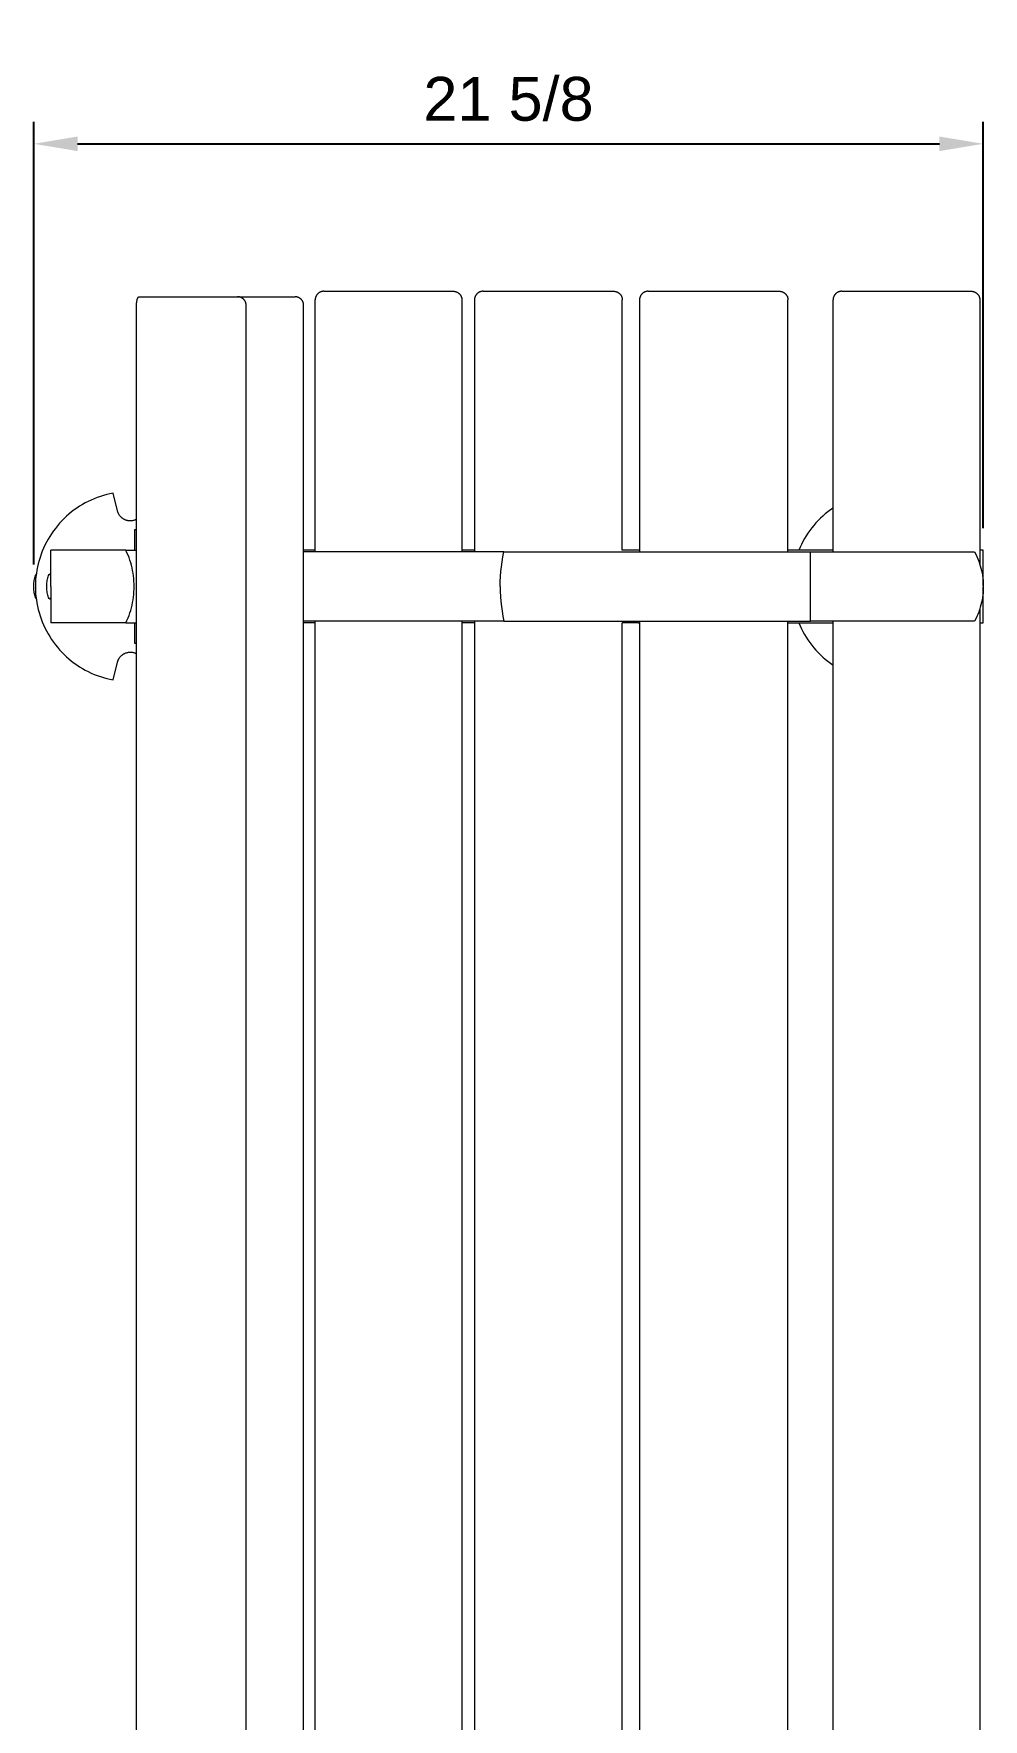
# Model space of a CAD drawing. Header units: inches. Extents: x -1 to 175, y 3 to 130.
# Drawn here: x 2.84 to 24.49, y 40.96 to 79.39 of the extents above; entities that cross this region are included whole.
import ezdxf

# ---------------------------------------------------------------- set-up
doc = ezdxf.new("R2010")
doc.units = ezdxf.units.IN
doc.header["$PDSIZE"] = -1
doc.layers.add('ZANO_R', color=7, linetype='Continuous', lineweight=0)
doc.layers.add('ZANO_W', color=1, linetype='Continuous', lineweight=0)
doc.styles.get("Standard").update_dxf_attribs({"font": 'ARIALUNI.TTF'})
doc.dimstyles.new('amerykanie', dxfattribs={"dimtxt": 50, "dimasz": 50, "dimexe": 0.5, "dimexo": 0.5, "dimgap": 1, "dimtad": 1, "dimdec": 0, "dimzin": 0, "dimlunit": 5, "dimtxsty": 'Standard', "dimcen": 0.09, "dimclrd": 1, "dimclre": 1, "dimclrt": 1, "dimazin": 0, "dimtfac": 1, "dimtdec": 0, "dimtmove": 0, "dimatfit": 3, "dimfxl": 1, "dimtzin": 0, "dimarcsym": 1})

# ---------------------------------------------------------------- blocks, each defined once
blk = doc.blocks.new('*D362')
at = {"layer": 'Defpoints', "color": 0}
for p in [(24.489, 76.883), (24.489, 67.616), (2.836, 66.789)]:
    blk.add_point(p, dxfattribs=at)
at = {"layer": 'ZANO_W', "color": 1, "lineweight": -2}
for p, q in [((2.836, 67.289), (2.836, 77.383)), ((24.489, 68.116), (24.489, 77.383)), ((3.836, 76.883), (23.489, 76.883))]:
    blk.add_line(p, q, dxfattribs=at)
at = {"layer": 'ZANO_W', "color": 1}
for points in [[(3.836, 77.05), (3.836, 76.717), (2.836, 76.883)], [(23.489, 76.717), (23.489, 77.05), (24.489, 76.883)]]:
    blk.add_solid(points, dxfattribs=at)
at = {"layer": 'ZANO_W', "color": 1, "insert": (13.663, 77.902), "char_height": 1, "attachment_point": 5}
blk.add_mtext('21 5/8', dxfattribs=at)

msp = doc.modelspace()

# ---------------------------------------------------------------- linework, layer by layer
at = {"layer": 'ZANO_R'}
for p, q in [((9.27316, 73.40894), (9.27038, 73.40282)), ((9.27615, 73.41496), (9.27316, 73.40894)), ((9.27935, 73.42087), (9.27615, 73.41496)), ((9.28274, 73.42667), (9.27935, 73.42087)), ((9.28633, 73.43236), (9.28274, 73.42667)), ((9.29011, 73.43791), (9.28633, 73.43236)), ((9.29408, 73.44334), (9.29011, 73.43791)), ((9.29824, 73.44862), (9.29408, 73.44334)), ((9.30257, 73.45376), (9.29824, 73.44862)), ((9.30707, 73.45875), (9.30257, 73.45376)), ((9.31174, 73.46359), (9.30707, 73.45875)), ((9.31657, 73.46826), (9.31174, 73.46359)), ((9.32156, 73.47276), (9.31657, 73.46826)), ((9.32671, 73.47709), (9.32156, 73.47276)), ((9.33199, 73.48124), (9.32671, 73.47709)), ((9.33742, 73.48521), (9.33199, 73.48124)), ((9.34297, 73.489), (9.33742, 73.48521)), ((9.34865, 73.49259), (9.34297, 73.489)), ((9.35446, 73.49598), (9.34865, 73.49259)), ((9.36037, 73.49917), (9.35446, 73.49598)), ((9.36639, 73.50216), (9.36037, 73.49917)), ((9.37251, 73.50495), (9.36639, 73.50216)), ((9.37872, 73.50752), (9.37251, 73.50495)), ((9.38501, 73.50988), (9.37872, 73.50752)), ((9.39138, 73.51202), (9.38501, 73.50988)), ((9.39783, 73.51394), (9.39138, 73.51202)), ((9.40433, 73.51565), (9.39783, 73.51394)), ((9.41088, 73.51713), (9.40433, 73.51565)), ((9.41749, 73.51838), (9.41088, 73.51713)), ((9.42413, 73.51941), (9.41749, 73.51838)), ((9.4308, 73.52021), (9.42413, 73.51941)), ((9.4375, 73.52078), (9.4308, 73.52021)), ((9.44421, 73.52113), (9.4375, 73.52078)), ((9.45093, 73.52124), (9.44421, 73.52113)), ((9.45093, 73.52124), (12.40368, 73.52124)), ((12.40368, 73.52124), (12.41041, 73.52113)), ((12.41041, 73.52113), (12.41712, 73.52078)), ((12.41712, 73.52078), (12.42382, 73.52021)), ((12.42382, 73.52021), (12.43049, 73.51941)), ((12.43049, 73.51941), (12.43713, 73.51838)), ((12.43713, 73.51838), (12.44374, 73.51713)), ((12.44374, 73.51713), (12.45029, 73.51565)), ((12.45029, 73.51565), (12.45679, 73.51394)), ((12.45679, 73.51394), (12.46323, 73.51202)), ((12.46323, 73.51202), (12.46961, 73.50988)), ((12.46961, 73.50988), (12.4759, 73.50752)), ((12.4759, 73.50752), (12.48211, 73.50495)), ((12.48211, 73.50495), (12.48823, 73.50216)), ((12.48823, 73.50216), (12.49425, 73.49917)), ((12.49425, 73.49917), (12.50016, 73.49598)), ((12.50016, 73.49598), (12.50596, 73.49259)), ((12.50596, 73.49259), (12.51165, 73.489)), ((12.51165, 73.489), (12.5172, 73.48521)), ((12.5172, 73.48521), (12.52263, 73.48124)), ((12.52263, 73.48124), (12.52791, 73.47709)), ((12.52791, 73.47709), (12.53306, 73.47276)), ((12.53306, 73.47276), (12.53805, 73.46826)), ((12.53805, 73.46826), (12.54288, 73.46359)), ((12.54288, 73.46359), (12.54755, 73.45875)), ((12.54755, 73.45875), (12.55205, 73.45376)), ((12.55205, 73.45376), (12.55638, 73.44862)), ((12.55638, 73.44862), (12.56054, 73.44334)), ((12.56054, 73.44334), (12.56451, 73.43791)), ((12.56451, 73.43791), (12.56829, 73.43236)), ((12.56829, 73.43236), (12.57188, 73.42667)), ((12.57188, 73.42667), (12.57527, 73.42087)), ((12.57527, 73.42087), (12.57846, 73.41496)), ((12.57846, 73.41496), (12.58146, 73.40894)), ((12.58146, 73.40894), (12.58424, 73.40282)), ((12.90575, 73.40894), (12.90297, 73.40282)), ((12.90874, 73.41496), (12.90575, 73.40894)), ((12.91193, 73.42087), (12.90874, 73.41496)), ((12.91533, 73.42667), (12.91193, 73.42087)), ((12.91892, 73.43236), (12.91533, 73.42667)), ((12.9227, 73.43791), (12.91892, 73.43236)), ((12.92667, 73.44334), (12.9227, 73.43791)), ((12.93082, 73.44862), (12.92667, 73.44334)), ((12.93515, 73.45376), (12.93082, 73.44862)), ((12.93965, 73.45875), (12.93515, 73.45376)), ((12.94433, 73.46359), (12.93965, 73.45875)), ((12.94916, 73.46826), (12.94433, 73.46359)), ((12.95415, 73.47276), (12.94916, 73.46826)), ((12.95929, 73.47709), (12.95415, 73.47276)), ((12.96458, 73.48124), (12.95929, 73.47709)), ((12.97, 73.48521), (12.96458, 73.48124)), ((12.97556, 73.489), (12.97, 73.48521)), ((12.98124, 73.49259), (12.97556, 73.489)), ((12.98704, 73.49598), (12.98124, 73.49259)), ((12.99296, 73.49917), (12.98704, 73.49598)), ((12.99898, 73.50216), (12.99296, 73.49917)), ((13.00509, 73.50495), (12.99898, 73.50216)), ((13.0113, 73.50752), (13.00509, 73.50495)), ((13.0176, 73.50988), (13.0113, 73.50752)), ((13.02397, 73.51202), (13.0176, 73.50988)), ((13.03041, 73.51394), (13.02397, 73.51202)), ((13.03691, 73.51565), (13.03041, 73.51394)), ((13.04347, 73.51713), (13.03691, 73.51565)), ((13.05007, 73.51838), (13.04347, 73.51713)), ((13.05671, 73.51941), (13.05007, 73.51838)), ((13.06339, 73.52021), (13.05671, 73.51941)), ((13.07009, 73.52078), (13.06339, 73.52021)), ((13.0768, 73.52113), (13.07009, 73.52078)), ((13.08352, 73.52124), (13.0768, 73.52113)), ((13.08352, 73.52124), (16.03576, 73.52124)), ((16.03576, 73.52124), (16.06126, 73.52124)), ((16.06126, 73.52124), (16.06798, 73.52113)), ((16.06798, 73.52113), (16.0747, 73.52078)), ((16.0747, 73.52078), (16.08139, 73.52021)), ((16.08139, 73.52021), (16.08807, 73.51941)), ((16.08807, 73.51941), (16.09471, 73.51838)), ((16.09471, 73.51838), (16.10131, 73.51712)), ((16.10131, 73.51712), (16.10787, 73.51564)), ((16.10787, 73.51564), (16.11437, 73.51394)), ((16.11437, 73.51394), (16.12081, 73.51202)), ((16.12081, 73.51202), (16.12718, 73.50987)), ((16.12718, 73.50987), (16.13347, 73.50751)), ((16.13347, 73.50751), (16.13968, 73.50494)), ((16.13968, 73.50494), (16.1458, 73.50216)), ((16.1458, 73.50216), (16.15182, 73.49917)), ((16.15182, 73.49917), (16.15773, 73.49597)), ((16.15773, 73.49597), (16.16353, 73.49258)), ((16.16353, 73.49258), (16.16921, 73.48899)), ((16.16921, 73.48899), (16.17477, 73.48521)), ((16.17477, 73.48521), (16.18019, 73.48124)), ((16.18019, 73.48124), (16.18548, 73.47709)), ((16.18548, 73.47709), (16.19062, 73.47275)), ((16.19062, 73.47275), (16.19561, 73.46825)), ((16.19561, 73.46825), (16.20044, 73.46358)), ((16.20044, 73.46358), (16.20511, 73.45875)), ((16.20511, 73.45875), (16.20961, 73.45376)), ((16.20961, 73.45376), (16.21394, 73.44862)), ((16.21394, 73.44862), (16.21809, 73.44333)), ((16.21809, 73.44333), (16.22206, 73.43791)), ((16.22206, 73.43791), (16.22584, 73.43235)), ((16.22584, 73.43235), (16.22943, 73.42667)), ((16.22943, 73.42667), (16.23283, 73.42087)), ((16.23283, 73.42087), (16.23602, 73.41495)), ((16.23602, 73.41495), (16.23901, 73.40893)), ((16.23901, 73.40893), (16.24179, 73.40281)), ((16.66925, 73.40894), (16.66646, 73.40282)), ((16.67224, 73.41496), (16.66925, 73.40894)), ((16.67543, 73.42087), (16.67224, 73.41496)), ((16.67883, 73.42667), (16.67543, 73.42087)), ((16.68242, 73.43236), (16.67883, 73.42667)), ((16.6862, 73.43791), (16.68242, 73.43236)), ((16.69017, 73.44334), (16.6862, 73.43791)), ((16.69432, 73.44862), (16.69017, 73.44334)), ((16.69865, 73.45376), (16.69432, 73.44862)), ((16.70315, 73.45875), (16.69865, 73.45376)), ((16.70782, 73.46359), (16.70315, 73.45875)), ((16.71266, 73.46826), (16.70782, 73.46359)), ((16.71765, 73.47276), (16.71266, 73.46826)), ((16.72279, 73.47709), (16.71765, 73.47276)), ((16.72807, 73.48124), (16.72279, 73.47709)), ((16.7335, 73.48521), (16.72807, 73.48124)), ((16.73906, 73.489), (16.7335, 73.48521)), ((16.74474, 73.49259), (16.73906, 73.489)), ((16.75054, 73.49598), (16.74474, 73.49259)), ((16.75645, 73.49917), (16.75054, 73.49598)), ((16.76247, 73.50216), (16.75645, 73.49917)), ((16.76859, 73.50495), (16.76247, 73.50216)), ((16.7748, 73.50752), (16.76859, 73.50495)), ((16.7811, 73.50988), (16.7748, 73.50752)), ((16.78747, 73.51202), (16.7811, 73.50988)), ((16.79391, 73.51394), (16.78747, 73.51202)), ((16.80041, 73.51565), (16.79391, 73.51394)), ((16.80697, 73.51713), (16.80041, 73.51565)), ((16.81357, 73.51838), (16.80697, 73.51713)), ((16.82021, 73.51941), (16.81357, 73.51838)), ((16.82689, 73.52021), (16.82021, 73.51941)), ((16.83358, 73.52078), (16.82689, 73.52021)), ((16.8403, 73.52113), (16.83358, 73.52078)), ((16.84702, 73.52124), (16.8403, 73.52113)), ((16.84702, 73.52124), (19.79852, 73.52124)), ((19.79852, 73.52124), (19.83851, 73.52124)), ((19.83851, 73.52124), (19.84537, 73.52112)), ((19.84537, 73.52112), (19.85223, 73.52076)), ((19.85223, 73.52076), (19.85908, 73.52016)), ((19.85908, 73.52016), (19.8659, 73.51932)), ((19.8659, 73.51932), (19.87268, 73.51825)), ((19.87268, 73.51825), (19.87942, 73.51693)), ((19.87942, 73.51693), (19.88612, 73.51539)), ((19.88612, 73.51539), (19.89275, 73.51361)), ((19.89275, 73.51361), (19.89932, 73.5116)), ((19.89932, 73.5116), (19.90582, 73.50936)), ((19.90582, 73.50936), (19.91223, 73.5069)), ((19.91223, 73.5069), (19.91855, 73.50421)), ((19.91855, 73.50421), (19.92478, 73.50131)), ((19.92478, 73.50131), (19.9309, 73.49819)), ((19.9309, 73.49819), (19.9369, 73.49486)), ((19.9369, 73.49486), (19.94279, 73.49132)), ((19.94279, 73.49132), (19.94855, 73.48757)), ((19.94855, 73.48757), (19.95418, 73.48363)), ((19.95418, 73.48363), (19.95966, 73.4795)), ((19.95966, 73.4795), (19.965, 73.47517)), ((19.965, 73.47517), (19.97019, 73.47066)), ((19.97019, 73.47066), (19.97521, 73.46598)), ((19.97521, 73.46598), (19.98007, 73.46112)), ((19.98007, 73.46112), (19.98475, 73.45609)), ((19.98475, 73.45609), (19.98925, 73.45091)), ((19.98925, 73.45091), (19.99358, 73.44557)), ((19.99358, 73.44557), (19.99771, 73.44008)), ((19.99771, 73.44008), (20.00165, 73.43445)), ((20.00165, 73.43445), (20.00539, 73.42869)), ((20.00539, 73.42869), (20.00893, 73.4228)), ((20.00893, 73.4228), (20.01226, 73.41679)), ((20.01226, 73.41679), (20.01537, 73.41067)), ((20.01537, 73.41067), (20.01827, 73.40445)), ((21.08329, 73.40894), (21.08051, 73.40282)), ((21.08628, 73.41496), (21.08329, 73.40894)), ((21.08948, 73.42087), (21.08628, 73.41496)), ((21.09287, 73.42667), (21.08948, 73.42087)), ((21.09646, 73.43236), (21.09287, 73.42667)), ((21.10024, 73.43791), (21.09646, 73.43236)), ((21.10421, 73.44334), (21.10024, 73.43791)), ((21.10836, 73.44862), (21.10421, 73.44334)), ((21.11269, 73.45376), (21.10836, 73.44862)), ((21.1172, 73.45875), (21.11269, 73.45376)), ((21.12187, 73.46359), (21.1172, 73.45875)), ((21.1267, 73.46826), (21.12187, 73.46359)), ((21.13169, 73.47276), (21.1267, 73.46826)), ((21.13683, 73.47709), (21.13169, 73.47276)), ((21.14212, 73.48124), (21.13683, 73.47709)), ((21.14754, 73.48521), (21.14212, 73.48124)), ((21.1531, 73.489), (21.14754, 73.48521)), ((21.15878, 73.49259), (21.1531, 73.489)), ((21.16458, 73.49598), (21.15878, 73.49259)), ((21.1705, 73.49917), (21.16458, 73.49598)), ((21.17652, 73.50216), (21.1705, 73.49917)), ((21.18264, 73.50495), (21.17652, 73.50216)), ((21.18885, 73.50752), (21.18264, 73.50495)), ((21.19514, 73.50988), (21.18885, 73.50752)), ((21.20151, 73.51202), (21.19514, 73.50988)), ((21.20795, 73.51394), (21.20151, 73.51202)), ((21.21446, 73.51565), (21.20795, 73.51394)), ((21.22101, 73.51713), (21.21446, 73.51565)), ((21.22762, 73.51838), (21.22101, 73.51713)), ((21.23426, 73.51941), (21.22762, 73.51838)), ((21.24093, 73.52021), (21.23426, 73.51941)), ((21.24763, 73.52078), (21.24093, 73.52021)), ((21.25434, 73.52113), (21.24763, 73.52078)), ((21.26106, 73.52124), (21.25434, 73.52113)), ((21.26106, 73.52124), (24.21381, 73.52124)), ((24.21381, 73.52124), (24.22053, 73.52113)), ((24.22053, 73.52113), (24.22725, 73.52078)), ((24.22725, 73.52078), (24.23394, 73.52021)), ((24.23394, 73.52021), (24.24062, 73.51941)), ((24.24062, 73.51941), (24.24726, 73.51838)), ((24.24726, 73.51838), (24.25386, 73.51713)), ((24.25386, 73.51713), (24.26042, 73.51565)), ((24.26042, 73.51565), (24.26692, 73.51394)), ((24.26692, 73.51394), (24.27336, 73.51202)), ((24.27336, 73.51202), (24.27973, 73.50988)), ((24.27973, 73.50988), (24.28603, 73.50752)), ((24.28603, 73.50752), (24.29224, 73.50495)), ((24.29224, 73.50495), (24.29836, 73.50216)), ((24.29836, 73.50216), (24.30438, 73.49917)), ((24.30438, 73.49917), (24.31029, 73.49598)), ((24.31029, 73.49598), (24.31609, 73.49259)), ((24.31609, 73.49259), (24.32177, 73.489)), ((24.32177, 73.489), (24.32733, 73.48521)), ((24.32733, 73.48521), (24.33276, 73.48124)), ((24.33276, 73.48124), (24.33804, 73.47709)), ((24.33804, 73.47709), (24.34318, 73.47276)), ((24.34318, 73.47276), (24.34817, 73.46826)), ((24.34817, 73.46826), (24.35301, 73.46359)), ((24.35301, 73.46359), (24.35768, 73.45875)), ((24.35768, 73.45875), (24.36218, 73.45376)), ((24.36218, 73.45376), (24.36651, 73.44862)), ((24.36651, 73.44862), (24.37066, 73.44334)), ((24.37066, 73.44334), (24.37463, 73.43791)), ((24.37463, 73.43791), (24.37841, 73.43236)), ((24.37841, 73.43236), (24.382, 73.42667)), ((24.382, 73.42667), (24.3854, 73.42087)), ((24.3854, 73.42087), (24.38859, 73.41496)), ((24.38859, 73.41496), (24.39158, 73.40894)), ((24.39158, 73.40894), (24.39437, 73.40282)), ((5.18032, 73.199), (5.18058, 73.21669)), ((5.18032, 2.7267), (5.18032, 73.199)), ((5.18058, 73.21669), (5.18137, 73.23482)), ((5.18137, 73.23482), (5.18273, 73.25317)), ((5.18273, 73.25317), (5.1847, 73.27146)), ((5.1847, 73.27146), (5.18592, 73.2805)), ((5.18592, 73.2805), (5.18729, 73.28941)), ((5.18729, 73.28941), (5.18882, 73.29817)), ((5.18882, 73.29817), (5.19049, 73.30672)), ((5.19049, 73.30672), (5.19231, 73.31503)), ((5.19231, 73.31503), (5.19427, 73.32307)), ((5.19427, 73.32307), (5.19637, 73.33081)), ((5.19637, 73.33081), (5.19859, 73.33819)), ((5.19859, 73.33819), (5.20093, 73.34521)), ((5.20093, 73.34521), (5.20338, 73.35183)), ((5.20338, 73.35183), (5.20464, 73.35498)), ((5.20464, 73.35498), (5.20593, 73.35802)), ((5.20593, 73.35802), (5.20724, 73.36095)), ((5.20724, 73.36095), (5.20856, 73.36376)), ((5.20856, 73.36376), (5.20991, 73.36646)), ((5.20991, 73.36646), (5.21127, 73.36905)), ((5.21127, 73.36905), (5.21265, 73.37151)), ((5.21265, 73.37151), (5.21405, 73.37386)), ((5.21405, 73.37386), (5.21545, 73.37608)), ((5.21545, 73.37608), (5.21687, 73.37819)), ((5.21687, 73.37819), (5.2183, 73.38017)), ((5.2183, 73.38017), (5.21973, 73.38203)), ((5.21973, 73.38203), (5.22046, 73.38291)), ((5.22046, 73.38291), (5.22118, 73.38377)), ((5.22118, 73.38377), (5.2219, 73.38459)), ((5.2219, 73.38459), (5.22263, 73.38538)), ((5.22263, 73.38538), (5.22335, 73.38615)), ((5.22335, 73.38615), (5.22408, 73.38688)), ((5.22408, 73.38688), (5.2248, 73.38758)), ((5.2248, 73.38758), (5.22553, 73.38825)), ((5.22553, 73.38825), (5.22626, 73.38889)), ((5.22626, 73.38889), (5.22699, 73.38951)), ((5.22699, 73.38951), (5.22771, 73.39009)), ((5.22771, 73.39009), (5.22844, 73.39064)), ((5.22844, 73.39064), (5.22917, 73.39117)), ((5.22917, 73.39117), (5.22989, 73.39166)), ((5.22989, 73.39166), (5.23062, 73.39213)), ((5.23062, 73.39213), (5.23134, 73.39256)), ((5.23134, 73.39256), (5.23207, 73.39297)), ((5.23207, 73.39297), (5.23279, 73.39335)), ((5.23279, 73.39335), (5.23351, 73.39371)), ((5.23351, 73.39371), (5.23423, 73.39403)), ((5.23423, 73.39403), (5.23495, 73.39433)), ((5.23495, 73.39433), (5.23566, 73.3946)), ((5.23566, 73.3946), (5.23638, 73.39484)), ((5.23638, 73.39484), (5.23709, 73.39505)), ((5.23709, 73.39505), (5.2378, 73.39524)), ((5.2378, 73.39524), (5.2385, 73.39541)), ((5.2385, 73.39541), (5.23921, 73.39554)), ((5.23921, 73.39554), (5.23991, 73.39565)), ((5.23991, 73.39565), (5.24026, 73.3957)), ((5.24026, 73.3957), (5.24061, 73.39574)), ((5.24061, 73.39574), (5.24096, 73.39577)), ((5.24096, 73.39577), (5.24131, 73.3958)), ((5.24131, 73.3958), (5.24165, 73.39582)), ((5.24165, 73.39582), (5.242, 73.39584)), ((5.242, 73.39584), (5.24235, 73.39585)), ((5.24235, 73.39585), (5.24269, 73.39585)), ((5.24269, 73.39585), (6.54965, 73.39585)), ((6.54965, 73.39585), (7.48518, 73.39585)), ((7.4919, 73.39574), (7.48518, 73.39585)), ((7.49101, 73.39585), (7.85938, 73.39585)), ((7.49861, 73.39539), (7.4919, 73.39574)), ((7.50531, 73.39482), (7.49861, 73.39539)), ((7.51198, 73.39402), (7.50531, 73.39482)), ((7.51862, 73.39299), (7.51198, 73.39402)), ((7.52523, 73.39173), (7.51862, 73.39299)), ((7.53178, 73.39025), (7.52523, 73.39173)), ((7.53828, 73.38855), (7.53178, 73.39025)), ((7.54473, 73.38663), (7.53828, 73.38855)), ((7.5511, 73.38448), (7.54473, 73.38663)), ((7.55739, 73.38213), (7.5511, 73.38448)), ((7.5636, 73.37955), (7.55739, 73.38213)), ((7.56972, 73.37677), (7.5636, 73.37955)), ((7.57574, 73.37378), (7.56972, 73.37677)), ((7.58165, 73.37059), (7.57574, 73.37378)), ((7.58746, 73.36719), (7.58165, 73.37059)), ((7.59314, 73.3636), (7.58746, 73.36719)), ((7.59869, 73.35982), (7.59314, 73.3636)), ((7.60412, 73.35585), (7.59869, 73.35982)), ((7.60941, 73.3517), (7.60412, 73.35585)), ((7.61455, 73.34737), (7.60941, 73.3517)), ((7.61954, 73.34287), (7.61455, 73.34737)), ((7.62437, 73.33819), (7.61954, 73.34287)), ((7.62904, 73.33336), (7.62437, 73.33819)), ((7.63354, 73.32837), (7.62904, 73.33336)), ((7.63787, 73.32323), (7.63354, 73.32837)), ((7.64203, 73.31794), (7.63787, 73.32323)), ((7.646, 73.31252), (7.64203, 73.31794)), ((7.64978, 73.30696), (7.646, 73.31252)), ((7.65337, 73.30128), (7.64978, 73.30696)), ((7.65676, 73.29548), (7.65337, 73.30128)), ((7.65996, 73.28956), (7.65676, 73.29548)), ((7.66295, 73.28354), (7.65996, 73.28956)), ((7.66573, 73.27743), (7.66295, 73.28354)), ((7.6683, 73.27122), (7.66573, 73.27743)), ((7.67066, 73.26492), (7.6683, 73.27122)), ((7.6728, 73.25855), (7.67066, 73.26492)), ((7.67473, 73.25211), (7.6728, 73.25855)), ((7.67643, 73.24561), (7.67473, 73.25211)), ((7.67791, 73.23905), (7.67643, 73.24561)), ((7.67916, 73.23245), (7.67791, 73.23905)), ((7.68019, 73.2258), (7.67916, 73.23245)), ((7.68099, 73.21913), (7.68019, 73.2258)), ((7.68157, 73.21243), (7.68099, 73.21913)), ((7.68191, 73.20572), (7.68157, 73.21243)), ((7.68203, 73.199), (7.68191, 73.20572)), ((7.68203, 2.7267), (7.68203, 73.199)), ((7.85938, 73.39585), (8.79491, 73.39585)), ((8.80163, 73.39574), (8.79491, 73.39585)), ((8.80834, 73.39539), (8.80163, 73.39574)), ((8.81504, 73.39482), (8.80834, 73.39539)), ((8.82171, 73.39402), (8.81504, 73.39482)), ((8.82835, 73.39299), (8.82171, 73.39402)), ((8.83496, 73.39173), (8.82835, 73.39299)), ((8.84151, 73.39025), (8.83496, 73.39173)), ((8.84802, 73.38855), (8.84151, 73.39025)), ((8.85446, 73.38663), (8.84802, 73.38855)), ((8.86083, 73.38448), (8.85446, 73.38663)), ((8.86712, 73.38213), (8.86083, 73.38448)), ((8.87333, 73.37955), (8.86712, 73.38213)), ((8.87945, 73.37677), (8.87333, 73.37955)), ((8.88547, 73.37378), (8.87945, 73.37677)), ((8.89139, 73.37059), (8.88547, 73.37378)), ((8.89719, 73.36719), (8.89139, 73.37059)), ((8.90287, 73.3636), (8.89719, 73.36719)), ((8.90843, 73.35982), (8.90287, 73.3636)), ((8.91385, 73.35585), (8.90843, 73.35982)), ((8.91914, 73.3517), (8.91385, 73.35585)), ((8.92428, 73.34737), (8.91914, 73.3517)), ((8.92927, 73.34287), (8.92428, 73.34737)), ((8.9341, 73.33819), (8.92927, 73.34287)), ((8.93877, 73.33336), (8.9341, 73.33819)), ((8.94328, 73.32837), (8.93877, 73.33336)), ((8.94761, 73.32323), (8.94328, 73.32837)), ((8.95176, 73.31794), (8.94761, 73.32323)), ((8.95573, 73.31252), (8.95176, 73.31794)), ((8.95951, 73.30696), (8.95573, 73.31252)), ((8.9631, 73.30128), (8.95951, 73.30696)), ((8.96649, 73.29548), (8.9631, 73.30128)), ((8.96969, 73.28956), (8.96649, 73.29548)), ((8.97268, 73.28354), (8.96969, 73.28956)), ((8.97546, 73.27743), (8.97268, 73.28354)), ((8.97803, 73.27122), (8.97546, 73.27743)), ((8.98039, 73.26492), (8.97803, 73.27122)), ((8.98253, 73.25855), (8.98039, 73.26492)), ((8.98446, 73.25211), (8.98253, 73.25855)), ((8.98616, 73.24561), (8.98446, 73.25211)), ((8.98764, 73.23905), (8.98616, 73.24561)), ((8.98889, 73.23245), (8.98764, 73.23905)), ((8.98992, 73.2258), (8.98889, 73.23245)), ((8.99072, 73.21913), (8.98992, 73.2258)), ((8.9913, 73.21243), (8.99072, 73.21913)), ((8.99164, 73.20572), (8.9913, 73.21243)), ((8.99176, 73.199), (8.99164, 73.20572)), ((8.99176, 2.7267), (8.99176, 73.199)), ((9.2542, 73.33111), (9.25408, 73.32439)), ((9.25408, 67.57637), (9.25408, 73.32439)), ((9.25454, 73.33783), (9.2542, 73.33111)), ((9.25512, 73.34452), (9.25454, 73.33783)), ((9.25592, 73.3512), (9.25512, 73.34452)), ((9.25695, 73.35784), (9.25592, 73.3512)), ((9.2582, 73.36444), (9.25695, 73.35784)), ((9.25968, 73.371), (9.2582, 73.36444)), ((9.26138, 73.3775), (9.25968, 73.371)), ((9.26331, 73.38394), (9.26138, 73.3775)), ((9.26545, 73.39031), (9.26331, 73.38394)), ((9.26781, 73.39661), (9.26545, 73.39031)), ((9.27038, 73.40282), (9.26781, 73.39661)), ((12.58424, 73.40282), (12.58681, 73.39661)), ((12.58681, 73.39661), (12.58917, 73.39031)), ((12.58917, 73.39031), (12.59131, 73.38394)), ((12.59131, 73.38394), (12.59324, 73.3775)), ((12.59324, 73.3775), (12.59494, 73.371)), ((12.59494, 73.371), (12.59642, 73.36444)), ((12.59642, 73.36444), (12.59767, 73.35784)), ((12.59767, 73.35784), (12.5987, 73.3512)), ((12.5987, 73.3512), (12.5995, 73.34452)), ((12.5995, 73.34452), (12.60008, 73.33783)), ((12.60008, 73.33783), (12.60042, 73.33111)), ((12.60042, 73.33111), (12.60053, 73.32439)), ((12.60053, 73.32439), (12.60053, 67.57637)), ((12.88678, 73.33111), (12.88667, 73.32439)), ((12.88667, 73.32439), (12.88667, 67.57637)), ((12.88713, 73.33783), (12.88678, 73.33111)), ((12.8877, 73.34452), (12.88713, 73.33783)), ((12.8885, 73.3512), (12.8877, 73.34452)), ((12.88953, 73.35784), (12.8885, 73.3512)), ((12.89079, 73.36444), (12.88953, 73.35784)), ((12.89227, 73.371), (12.89079, 73.36444)), ((12.89397, 73.3775), (12.89227, 73.371)), ((12.89589, 73.38394), (12.89397, 73.3775)), ((12.89804, 73.39031), (12.89589, 73.38394)), ((12.90039, 73.39661), (12.89804, 73.39031)), ((12.90297, 73.40282), (12.90039, 73.39661)), ((16.24179, 73.40281), (16.24436, 73.3966)), ((16.24436, 73.3966), (16.24672, 73.39031)), ((16.24672, 73.39031), (16.24886, 73.38394)), ((16.24886, 73.38394), (16.25078, 73.3775)), ((16.25078, 73.3775), (16.25249, 73.371)), ((16.25249, 73.371), (16.25397, 73.36444)), ((16.25397, 73.36444), (16.25522, 73.35784)), ((16.25522, 73.35784), (16.25625, 73.3512)), ((16.25625, 73.3512), (16.25705, 73.34452)), ((16.25705, 73.34452), (16.25762, 73.33783)), ((16.25762, 73.33783), (16.25797, 73.33111)), ((16.25797, 73.33111), (16.25808, 73.32439)), ((16.25808, 67.61574), (16.25808, 73.32439)), ((16.65028, 73.33111), (16.65017, 73.32439)), ((16.65017, 73.32439), (16.65017, 67.57637)), ((16.65063, 73.33783), (16.65028, 73.33111)), ((16.6512, 73.34452), (16.65063, 73.33783)), ((16.652, 73.3512), (16.6512, 73.34452)), ((16.65303, 73.35784), (16.652, 73.3512)), ((16.65429, 73.36444), (16.65303, 73.35784)), ((16.65576, 73.371), (16.65429, 73.36444)), ((16.65747, 73.3775), (16.65576, 73.371)), ((16.65939, 73.38394), (16.65747, 73.3775)), ((16.66153, 73.39031), (16.65939, 73.38394)), ((16.66389, 73.39661), (16.66153, 73.39031)), ((16.66646, 73.40282), (16.66389, 73.39661)), ((20.01827, 73.40445), (20.02096, 73.39812)), ((20.02096, 73.39812), (20.02342, 73.39171)), ((20.02342, 73.39171), (20.02565, 73.38521)), ((20.02565, 73.38521), (20.02766, 73.37864)), ((20.02766, 73.37864), (20.02944, 73.37201)), ((20.02944, 73.37201), (20.03098, 73.36531)), ((20.03098, 73.36531), (20.03229, 73.35857)), ((20.03229, 73.35857), (20.03336, 73.35178)), ((20.03336, 73.35178), (20.0342, 73.34497)), ((20.0342, 73.34497), (20.0348, 73.33812)), ((20.0348, 73.33812), (20.03515, 73.33126)), ((20.03515, 73.33126), (20.03527, 73.32439)), ((20.03527, 67.57637), (20.03527, 73.32439)), ((21.06433, 73.33111), (21.06421, 73.32439)), ((21.06421, 67.57637), (21.06421, 73.32439)), ((21.06467, 73.33783), (21.06433, 73.33111)), ((21.06524, 73.34452), (21.06467, 73.33783)), ((21.06605, 73.3512), (21.06524, 73.34452)), ((21.06707, 73.35784), (21.06605, 73.3512)), ((21.06833, 73.36444), (21.06707, 73.35784)), ((21.06981, 73.371), (21.06833, 73.36444)), ((21.07151, 73.3775), (21.06981, 73.371)), ((21.07344, 73.38394), (21.07151, 73.3775)), ((21.07558, 73.39031), (21.07344, 73.38394)), ((21.07794, 73.39661), (21.07558, 73.39031)), ((21.08051, 73.40282), (21.07794, 73.39661)), ((24.39437, 73.40282), (24.39694, 73.39661)), ((24.39694, 73.39661), (24.3993, 73.39031)), ((24.3993, 73.39031), (24.40144, 73.38394)), ((24.40144, 73.38394), (24.40336, 73.3775)), ((24.40336, 73.3775), (24.40507, 73.371)), ((24.40507, 73.371), (24.40654, 73.36444)), ((24.40654, 73.36444), (24.4078, 73.35784)), ((24.4078, 73.35784), (24.40883, 73.3512)), ((24.40883, 73.3512), (24.40963, 73.34452)), ((24.40963, 73.34452), (24.4102, 73.33783)), ((24.4102, 73.33783), (24.41055, 73.33111)), ((24.41055, 73.33111), (24.41066, 73.32439)), ((24.41066, 73.32439), (24.41066, 67.29622)), ((4.28576, 68.81855), (4.21579, 68.79114)), ((4.35665, 68.84352), (4.28576, 68.81855)), ((4.42836, 68.86601), (4.35665, 68.84352)), ((4.5008, 68.886), (4.42836, 68.86601)), ((4.5739, 68.90346), (4.5008, 68.886)), ((4.64755, 68.91838), (4.5739, 68.90346)), ((4.74598, 68.51613), (4.64755, 68.91838)), ((3.64039, 68.44082), (3.58391, 68.39124)), ((3.69855, 68.4884), (3.64039, 68.44082)), ((3.75833, 68.53395), (3.69855, 68.4884)), ((3.81966, 68.57739), (3.75833, 68.53395)), ((3.88246, 68.61867), (3.81966, 68.57739)), ((3.94665, 68.65775), (3.88246, 68.61867)), ((4.01215, 68.69459), (3.94665, 68.65775)), ((4.0789, 68.72912), (4.01215, 68.69459)), ((4.14681, 68.76132), (4.0789, 68.72912)), ((4.21579, 68.79114), (4.14681, 68.76132)), ((4.74867, 68.50592), (4.74598, 68.51613)), ((4.75171, 68.49582), (4.74867, 68.50592)), ((4.7551, 68.48582), (4.75171, 68.49582)), ((4.75884, 68.47595), (4.7551, 68.48582)), ((4.76291, 68.46622), (4.75884, 68.47595)), ((4.76733, 68.45663), (4.76291, 68.46622)), ((4.77207, 68.4472), (4.76733, 68.45663)), ((4.77714, 68.43795), (4.77207, 68.4472)), ((4.78253, 68.42887), (4.77714, 68.43795)), ((4.78823, 68.41999), (4.78253, 68.42887)), ((4.79424, 68.41131), (4.78823, 68.41999)), ((4.80055, 68.40285), (4.79424, 68.41131)), ((20.88729, 68.44479), (20.83149, 68.39611)), ((20.94472, 68.49153), (20.88729, 68.44479)), ((21.00372, 68.53629), (20.94472, 68.49153)), ((21.06421, 68.57899), (21.00372, 68.53629)), ((3.28411, 68.05548), (3.24122, 67.99377)), ((3.32912, 68.11566), (3.28411, 68.05548)), ((3.37619, 68.17425), (3.32912, 68.11566)), ((3.42526, 68.23117), (3.37619, 68.17425)), ((3.47628, 68.28635), (3.42526, 68.23117)), ((3.52919, 68.33973), (3.47628, 68.28635)), ((3.58391, 68.39124), (3.52919, 68.33973)), ((4.80714, 68.39461), (4.80055, 68.40285)), ((4.81402, 68.38661), (4.80714, 68.39461)), ((4.82118, 68.37885), (4.81402, 68.38661)), ((4.82859, 68.37134), (4.82118, 68.37885)), ((4.83627, 68.3641), (4.82859, 68.37134)), ((4.84419, 68.35713), (4.83627, 68.3641)), ((4.85236, 68.35044), (4.84419, 68.35713)), ((4.86075, 68.34404), (4.85236, 68.35044)), ((4.86935, 68.33793), (4.86075, 68.34404)), ((4.87817, 68.33213), (4.86935, 68.33793)), ((4.88718, 68.32663), (4.87817, 68.33213)), ((4.89638, 68.32146), (4.88718, 68.32663)), ((4.90575, 68.3166), (4.89638, 68.32146)), ((4.91528, 68.31208), (4.90575, 68.3166)), ((4.92497, 68.30789), (4.91528, 68.31208)), ((4.9348, 68.30404), (4.92497, 68.30789)), ((4.94475, 68.30053), (4.9348, 68.30404)), ((4.95482, 68.29738), (4.94475, 68.30053)), ((4.96499, 68.29457), (4.95482, 68.29738)), ((4.97526, 68.29212), (4.96499, 68.29457)), ((4.98561, 68.29003), (4.97526, 68.29212)), ((4.99602, 68.28831), (4.98561, 68.29003)), ((5.00648, 68.28694), (4.99602, 68.28831)), ((5.01699, 68.28594), (5.00648, 68.28694)), ((5.02752, 68.28531), (5.01699, 68.28594)), ((5.03807, 68.28504), (5.02752, 68.28531)), ((5.04863, 68.28514), (5.03807, 68.28504)), ((5.05917, 68.28561), (5.04863, 68.28514)), ((5.06969, 68.28645), (5.05917, 68.28561)), ((5.08018, 68.28765), (5.06969, 68.28645)), ((5.09061, 68.28921), (5.08018, 68.28765)), ((5.10099, 68.29114), (5.09061, 68.28921)), ((5.11129, 68.29343), (5.10099, 68.29114)), ((5.12151, 68.29607), (5.11129, 68.29343)), ((5.13163, 68.29907), (5.12151, 68.29607)), ((5.14164, 68.30242), (5.13163, 68.29907)), ((5.15152, 68.30612), (5.14164, 68.30242)), ((5.14472, 67.61574), (5.14472, 68.08818)), ((5.14472, 68.08818), (5.18032, 68.08818)), ((5.16127, 68.31015), (5.15152, 68.30612)), ((5.17088, 68.31453), (5.16127, 68.31015)), ((5.18032, 68.31923), (5.17088, 68.31453)), ((20.53446, 68.06671), (20.49179, 68.00618)), ((20.57917, 68.12574), (20.53446, 68.06671)), ((20.62587, 68.1832), (20.57917, 68.12574)), ((20.67452, 68.23903), (20.62587, 68.1832)), ((20.72504, 68.29317), (20.67452, 68.23903)), ((20.77738, 68.34555), (20.72504, 68.29317)), ((20.83149, 68.39611), (20.77738, 68.34555)), ((3.06021, 67.665), (3.03101, 67.59575)), ((3.0918, 67.73319), (3.06021, 67.665)), ((3.12574, 67.80024), (3.0918, 67.73319)), ((3.16199, 67.86607), (3.12574, 67.80024)), ((3.2005, 67.93061), (3.16199, 67.86607)), ((3.24122, 67.99377), (3.2005, 67.93061)), ((20.31078, 67.68369), (20.28134, 67.61574)), ((20.34253, 67.75059), (20.31078, 67.68369)), ((20.37654, 67.81637), (20.34253, 67.75059)), ((20.41279, 67.88094), (20.37654, 67.81637)), ((20.45122, 67.94424), (20.41279, 67.88094)), ((20.49179, 68.00618), (20.45122, 67.94424)), ((2.93869, 67.30991), (2.92188, 67.23666)), ((2.95803, 67.38253), (2.93869, 67.30991)), ((2.97989, 67.45443), (2.95803, 67.38253)), ((3.00422, 67.52553), (2.97989, 67.45443)), ((3.03101, 67.59575), (3.00422, 67.52553)), ((3.2296, 66.78897), (3.2296, 67.61574)), ((3.52914, 67.61574), (3.2296, 67.61574)), ((3.54085, 67.61574), (3.52914, 67.61574)), ((3.54465, 67.61574), (3.54085, 67.61574)), ((3.5552, 67.61574), (3.54465, 67.61574)), ((3.56013, 67.61574), (3.5552, 67.61574)), ((3.56401, 67.61574), (3.56013, 67.61574)), ((3.57558, 67.61574), (3.56401, 67.61574)), ((3.58704, 67.61574), (3.57558, 67.61574)), ((3.60639, 67.61574), (3.58704, 67.61574)), ((3.60995, 67.61574), (3.60639, 67.61574)), ((3.62174, 67.61574), (3.60995, 67.61574)), ((3.63274, 67.61574), (3.62174, 67.61574)), ((3.65236, 67.61574), (3.63274, 67.61574)), ((3.65776, 67.61574), (3.65236, 67.61574)), ((3.66761, 67.61574), (3.65776, 67.61574)), ((3.67793, 67.61574), (3.66761, 67.61574)), ((3.69803, 67.61574), (3.67793, 67.61574)), ((3.70033, 67.61574), (3.69803, 67.61574)), ((3.71318, 67.61574), (3.70033, 67.61574)), ((3.72261, 67.61574), (3.71318, 67.61574)), ((3.74337, 67.61574), (3.72261, 67.61574)), ((3.74474, 67.61574), (3.74337, 67.61574)), ((3.75842, 67.61574), (3.74474, 67.61574)), ((3.76675, 67.61574), (3.75842, 67.61574)), ((3.78839, 67.61574), (3.76675, 67.61574)), ((3.79175, 67.61574), (3.78839, 67.61574)), ((3.80332, 67.61574), (3.79175, 67.61574)), ((3.81003, 67.61574), (3.80332, 67.61574)), ((3.83306, 67.61574), (3.81003, 67.61574)), ((3.84094, 67.61574), (3.83306, 67.61574)), ((3.84787, 67.61574), (3.84094, 67.61574)), ((3.85339, 67.61574), (3.84787, 67.61574)), ((3.89205, 67.61574), (3.85339, 67.61574)), ((3.89587, 67.61574), (3.89205, 67.61574)), ((3.90669, 67.61574), (3.89587, 67.61574)), ((3.91048, 67.61574), (3.90669, 67.61574)), ((3.93585, 67.61574), (3.91048, 67.61574)), ((3.93871, 67.61574), (3.93585, 67.61574)), ((3.95036, 67.61574), (3.93871, 67.61574)), ((3.95849, 67.61574), (3.95036, 67.61574)), ((3.97925, 67.61574), (3.95849, 67.61574)), ((3.98728, 67.61574), (3.97925, 67.61574)), ((3.99362, 67.61574), (3.98728, 67.61574)), ((3.9995, 67.61574), (3.99362, 67.61574)), ((4.00795, 67.61574), (3.9995, 67.61574)), ((4.01006, 67.61574), (4.00795, 67.61574)), ((4.03647, 67.61574), (4.01006, 67.61574)), ((4.0399, 67.61574), (4.03647, 67.61574)), ((4.05066, 67.61574), (4.0399, 67.61574)), ((4.05951, 67.61574), (4.05066, 67.61574)), ((4.07889, 67.61574), (4.05951, 67.61574)), ((4.0838, 67.61574), (4.07889, 67.61574)), ((4.09293, 67.61574), (4.0838, 67.61574)), ((4.09933, 67.61574), (4.09293, 67.61574)), ((4.10692, 67.61574), (4.09933, 67.61574)), ((4.10875, 67.61574), (4.10692, 67.61574)), ((4.13475, 67.61574), (4.10875, 67.61574)), ((4.13817, 67.61574), (4.13475, 67.61574)), ((4.14859, 67.61574), (4.13817, 67.61574)), ((4.15734, 67.61574), (4.14859, 67.61574)), ((4.17612, 67.61574), (4.15734, 67.61574)), ((4.17948, 67.61574), (4.17612, 67.61574)), ((4.1898, 67.61574), (4.17948, 67.61574)), ((4.19521, 67.61574), (4.1898, 67.61574)), ((4.20343, 67.61574), (4.19521, 67.61574)), ((4.20655, 67.61574), (4.20343, 67.61574)), ((4.23052, 67.61574), (4.20655, 67.61574)), ((4.23242, 67.61574), (4.23052, 67.61574)), ((4.24399, 67.61574), (4.23242, 67.61574)), ((4.25077, 67.61574), (4.24399, 67.61574)), ((4.27076, 67.61574), (4.25077, 67.61574)), ((4.2743, 67.61574), (4.27076, 67.61574)), ((4.28406, 67.61574), (4.2743, 67.61574)), ((4.28698, 67.61574), (4.28406, 67.61574)), ((4.2973, 67.61574), (4.28698, 67.61574)), ((4.30345, 67.61574), (4.2973, 67.61574)), ((4.32362, 67.61574), (4.30345, 67.61574)), ((4.32486, 67.61574), (4.32362, 67.61574)), ((4.33669, 67.61574), (4.32486, 67.61574)), ((4.34001, 67.61574), (4.33669, 67.61574)), ((4.3497, 67.61574), (4.34001, 67.61574)), ((4.35211, 67.61574), (4.3497, 67.61574)), ((4.36265, 67.61574), (4.35211, 67.61574)), ((4.36825, 67.61574), (4.36265, 67.61574)), ((4.37555, 67.61574), (4.36825, 67.61574)), ((4.37928, 67.61574), (4.37555, 67.61574)), ((4.38839, 67.61574), (4.37928, 67.61574)), ((4.39149, 67.61574), (4.38839, 67.61574)), ((4.40116, 67.61574), (4.39149, 67.61574)), ((4.40637, 67.61574), (4.40116, 67.61574)), ((4.41388, 67.61574), (4.40637, 67.61574)), ((4.4149, 67.61574), (4.41388, 67.61574)), ((4.42653, 67.61574), (4.4149, 67.61574)), ((4.43339, 67.61574), (4.42653, 67.61574)), ((4.43913, 67.61574), (4.43339, 67.61574)), ((4.44139, 67.61574), (4.43913, 67.61574)), ((4.45166, 67.61574), (4.44139, 67.61574)), ((4.45767, 67.61574), (4.45166, 67.61574)), ((4.46413, 67.61574), (4.45767, 67.61574)), ((4.46585, 67.61574), (4.46413, 67.61574)), ((4.48888, 67.61574), (4.46585, 67.61574)), ((4.49447, 67.61574), (4.48888, 67.61574)), ((4.50116, 67.61574), (4.49447, 67.61574)), ((4.50543, 67.61574), (4.50116, 67.61574)), ((4.51338, 67.61574), (4.50543, 67.61574)), ((4.514, 67.61574), (4.51338, 67.61574)), ((4.53763, 67.61574), (4.514, 67.61574)), ((4.54164, 67.61574), (4.53763, 67.61574)), ((4.54965, 67.61574), (4.54164, 67.61574)), ((4.5535, 67.61574), (4.54965, 67.61574)), ((4.56161, 67.61574), (4.5535, 67.61574)), ((4.56737, 67.61574), (4.56161, 67.61574)), ((4.57351, 67.61574), (4.56737, 67.61574)), ((4.57511, 67.61574), (4.57351, 67.61574)), ((4.58534, 67.61574), (4.57511, 67.61574)), ((4.58857, 67.61574), (4.58534, 67.61574)), ((4.59711, 67.61574), (4.58857, 67.61574)), ((4.59926, 67.61574), (4.59711, 67.61574)), ((4.632, 67.61574), (4.59926, 67.61574)), ((4.63526, 67.61574), (4.632, 67.61574)), ((4.937, 67.61574), (4.63526, 67.61574)), ((4.937, 67.61574), (5.18032, 67.61574)), ((4.96317, 67.56052), (4.937, 67.61574)), ((4.98746, 67.50443), (4.96317, 67.56052)), ((5.00983, 67.44756), (4.98746, 67.50443)), ((5.03026, 67.38997), (5.00983, 67.44756)), ((5.04873, 67.33171), (5.03026, 67.38997)), ((5.06522, 67.27286), (5.04873, 67.33171)), ((5.0797, 67.21349), (5.06522, 67.27286)), ((9.25408, 67.61574), (8.99176, 67.61574)), ((13.55562, 67.57637), (8.99176, 67.57637)), ((12.88667, 67.61574), (12.60053, 67.61574)), ((13.50073, 67.2411), (13.51565, 67.3534)), ((13.51565, 67.3534), (13.53395, 67.46519)), ((13.53395, 67.46519), (13.55562, 67.57637)), ((13.55562, 67.57637), (20.5524, 67.57637)), ((16.61124, 67.61574), (16.25808, 67.61574)), ((16.65017, 67.61574), (16.61124, 67.61574)), ((20.5524, 67.61574), (20.03527, 67.61574)), ((21.06421, 67.61574), (20.5524, 67.61574)), ((20.5524, 66.00157), (20.5524, 67.57637)), ((20.5524, 67.57637), (24.2925, 67.57637)), ((24.29255, 67.57637), (24.31831, 67.52605)), ((24.31831, 67.52605), (24.34235, 67.47488)), ((24.34235, 67.47488), (24.36466, 67.42293)), ((24.36466, 67.42293), (24.38519, 67.37025)), ((24.38519, 67.37025), (24.40393, 67.31691)), ((24.40393, 67.31691), (24.42086, 67.26297)), ((24.4894, 67.61574), (24.41066, 67.61574)), ((24.42086, 67.26297), (24.43596, 67.20849)), ((24.4894, 66.80205), (24.4894, 67.61574)), ((2.83791, 66.84515), (2.84036, 66.87316)), ((2.84036, 66.87316), (2.84377, 66.90106)), ((2.84377, 66.90106), (2.84813, 66.92883)), ((2.84813, 66.92883), (2.85343, 66.95644)), ((2.85343, 66.95644), (2.85969, 66.98385)), ((2.85969, 66.98385), (2.86687, 67.01103)), ((2.86687, 67.01103), (2.87499, 67.03794)), ((2.87499, 67.03794), (2.88402, 67.06456)), ((2.88031, 66.93916), (2.8764, 66.86411)), ((2.88682, 67.01403), (2.88031, 66.93916)), ((2.88402, 67.06456), (2.89325, 67.0688)), ((2.88402, 67.06456), (2.8927, 67.06456)), ((2.89593, 67.08863), (2.88682, 67.01403)), ((2.90762, 67.16287), (2.89593, 67.08863)), ((2.92188, 67.23666), (2.90762, 67.16287)), ((3.1363, 66.84512), (3.1387, 66.87311)), ((3.1387, 66.87311), (3.14205, 66.90101)), ((3.14205, 66.90101), (3.14634, 66.92877)), ((3.14634, 66.92877), (3.15157, 66.95638)), ((3.15157, 66.95638), (3.15772, 66.98379)), ((3.15772, 66.98379), (3.1648, 67.01098)), ((3.1648, 67.01098), (3.17279, 67.03791)), ((3.17279, 67.03791), (3.18168, 67.06456)), ((3.18168, 67.06456), (3.2296, 67.08774)), ((3.18168, 67.06456), (3.2296, 67.06456)), ((5.09217, 67.15366), (5.0797, 67.21349)), ((5.1026, 67.09344), (5.09217, 67.15366)), ((5.11098, 67.03291), (5.1026, 67.09344)), ((5.11732, 66.97212), (5.11098, 67.03291)), ((5.12158, 66.91116), (5.11732, 66.97212)), ((5.12379, 66.85009), (5.12158, 66.91116)), ((13.47513, 66.78897), (13.4764, 66.90224)), ((13.4764, 66.90224), (13.4811, 67.01543)), ((13.4811, 67.01543), (13.48921, 67.12841)), ((13.48921, 67.12841), (13.50073, 67.2411)), ((24.43596, 67.20849), (24.44921, 67.15353)), ((24.44921, 67.15353), (24.46059, 67.09815)), ((24.46059, 67.09815), (24.4701, 67.04242)), ((24.4701, 67.04242), (24.47771, 66.9864)), ((24.47771, 66.9864), (24.48344, 66.93015)), ((24.48344, 66.93015), (24.48725, 66.87374)), ((24.48725, 66.87374), (24.48916, 66.81724)), ((2.8359, 66.78897), (2.83643, 66.81708)), ((2.83643, 66.76087), (2.8359, 66.78897)), ((2.83643, 66.81708), (2.83791, 66.84515)), ((2.83791, 66.73279), (2.83643, 66.76087)), ((2.84036, 66.70479), (2.83791, 66.73279)), ((2.84377, 66.67688), (2.84036, 66.70479)), ((2.84813, 66.64911), (2.84377, 66.67688)), ((2.85344, 66.62151), (2.84813, 66.64911)), ((2.85969, 66.5941), (2.85344, 66.62151)), ((2.86688, 66.56692), (2.85969, 66.5941)), ((2.87499, 66.54), (2.86688, 66.56692)), ((2.88402, 66.51338), (2.87499, 66.54)), ((2.8764, 66.86411), (2.8751, 66.78897)), ((2.8751, 66.78897), (2.8764, 66.71383)), ((2.8764, 66.71383), (2.88031, 66.63878)), ((2.88031, 66.63878), (2.88682, 66.56391)), ((2.89325, 66.50914), (2.88402, 66.51338)), ((2.8927, 66.51338), (2.88402, 66.51338)), ((2.88682, 66.56391), (2.89593, 66.48931)), ((2.89593, 66.48931), (2.90762, 66.41508)), ((3.13433, 66.78897), (3.13484, 66.81706)), ((3.13484, 66.76088), (3.13433, 66.78897)), ((3.13484, 66.81706), (3.1363, 66.84512)), ((3.1363, 66.73283), (3.13484, 66.76088)), ((3.13871, 66.70483), (3.1363, 66.73283)), ((3.14206, 66.67694), (3.13871, 66.70483)), ((3.14634, 66.64917), (3.14206, 66.67694)), ((3.15157, 66.62157), (3.14634, 66.64917)), ((3.15772, 66.59416), (3.15157, 66.62157)), ((3.1648, 66.56697), (3.15772, 66.59416)), ((3.17279, 66.54003), (3.1648, 66.56697)), ((3.18168, 66.51338), (3.17279, 66.54003)), ((3.2296, 66.49021), (3.18168, 66.51338)), ((3.2296, 66.51338), (3.18168, 66.51338)), ((3.2296, 66.78897), (3.2296, 65.9622)), ((5.1026, 66.4845), (5.11098, 66.54504)), ((5.11098, 66.54504), (5.11732, 66.60582)), ((5.11732, 66.60582), (5.12158, 66.66679)), ((5.12158, 66.66679), (5.12379, 66.72786)), ((5.12392, 66.78897), (5.12379, 66.85009)), ((5.12379, 66.72786), (5.12392, 66.78897)), ((13.47513, 66.78897), (13.4764, 66.6757)), ((13.4764, 66.6757), (13.4811, 66.56252)), ((13.4811, 66.56252), (13.48921, 66.44953)), ((24.4701, 66.53553), (24.46059, 66.4798)), ((24.47771, 66.59155), (24.4701, 66.53553)), ((24.48344, 66.64779), (24.47771, 66.59155)), ((24.48725, 66.7042), (24.48344, 66.64779)), ((24.48916, 66.76071), (24.48725, 66.7042)), ((24.48916, 66.81724), (24.48916, 66.76071)), ((24.4894, 65.9622), (24.4894, 66.7759)), ((2.90762, 66.41508), (2.92188, 66.34129)), ((2.92188, 66.34129), (2.93869, 66.26804)), ((2.93869, 66.26804), (2.95803, 66.19542)), ((2.95803, 66.19542), (2.97989, 66.12352)), ((2.97989, 66.12352), (3.00422, 66.05241)), ((4.98746, 66.07351), (5.00983, 66.13038)), ((5.00983, 66.13038), (5.03026, 66.18798)), ((5.03026, 66.18798), (5.04873, 66.24624)), ((5.04873, 66.24624), (5.06522, 66.30508)), ((5.06522, 66.30508), (5.0797, 66.36446)), ((5.0797, 66.36446), (5.09217, 66.42429)), ((5.09217, 66.42429), (5.1026, 66.4845)), ((13.48921, 66.44953), (13.50073, 66.33684)), ((13.50073, 66.33684), (13.51565, 66.22455)), ((13.51565, 66.22455), (13.53395, 66.11276)), ((13.53395, 66.11276), (13.55562, 66.00157)), ((24.34235, 66.10307), (24.31831, 66.0519)), ((24.36466, 66.15502), (24.34235, 66.10307)), ((24.38519, 66.2077), (24.36466, 66.15502)), ((24.40393, 66.26103), (24.38519, 66.2077)), ((24.42086, 66.31498), (24.40393, 66.26103)), ((24.41066, 66.28173), (24.41066, 9.89476)), ((24.43596, 66.36946), (24.42086, 66.31498)), ((24.44921, 66.42442), (24.43596, 66.36946)), ((24.46059, 66.4798), (24.44921, 66.42442)), ((3.00422, 66.05241), (3.03101, 65.9822)), ((3.03101, 65.9822), (3.06021, 65.91295)), ((3.06021, 65.91295), (3.0918, 65.84476)), ((3.0918, 65.84476), (3.12574, 65.77771)), ((3.12574, 65.77771), (3.16199, 65.71187)), ((4.937, 65.9622), (3.2296, 65.9622)), ((4.937, 65.9622), (4.96317, 66.01743)), ((4.937, 65.9622), (5.18032, 65.9622)), ((4.96317, 66.01743), (4.98746, 66.07351)), ((5.14472, 65.48976), (5.14472, 65.9622)), ((13.55562, 66.00157), (8.99176, 66.00157)), ((9.25408, 65.9622), (8.99176, 65.9622)), ((9.25408, 10.17491), (9.25408, 66.00157)), ((12.60053, 66.00157), (12.60053, 10.17491)), ((12.88667, 65.9622), (12.60053, 65.9622)), ((12.88667, 66.00157), (12.88667, 10.17491)), ((13.55562, 66.00157), (20.5524, 66.00157)), ((16.25808, 10.21428), (16.25808, 65.9622)), ((16.62208, 65.9622), (16.25808, 65.9622)), ((16.62208, 65.9622), (16.65017, 65.9622)), ((16.65017, 66.00157), (16.65017, 10.17491)), ((20.03527, 10.17491), (20.03527, 66.00157)), ((20.03527, 65.9622), (20.5524, 65.9622)), ((20.28134, 65.9622), (20.31078, 65.89426)), ((20.31078, 65.89426), (20.34253, 65.82736)), ((20.34253, 65.82736), (20.37654, 65.76158)), ((20.37654, 65.76158), (20.41279, 65.69701)), ((24.2925, 66.00157), (20.5524, 66.00157)), ((20.5524, 65.9622), (21.06421, 65.9622)), ((21.06421, 10.17491), (21.06421, 66.00157)), ((24.31831, 66.0519), (24.29255, 66.00157)), ((24.41066, 65.9622), (24.4894, 65.9622)), ((3.16199, 65.71187), (3.2005, 65.64734)), ((3.2005, 65.64734), (3.24122, 65.58418)), ((3.24122, 65.58418), (3.28411, 65.52247)), ((3.28411, 65.52247), (3.32912, 65.46228)), ((3.32912, 65.46228), (3.37619, 65.4037)), ((3.37619, 65.4037), (3.42526, 65.34678)), ((3.42526, 65.34678), (3.47628, 65.2916)), ((5.18032, 65.48976), (5.14477, 65.48976)), ((20.41279, 65.69701), (20.45122, 65.63371)), ((20.45122, 65.63371), (20.49179, 65.57176)), ((20.49179, 65.57176), (20.53446, 65.51124)), ((20.53446, 65.51124), (20.57917, 65.45221)), ((20.57917, 65.45221), (20.62587, 65.39475)), ((20.62587, 65.39475), (20.67452, 65.33891)), ((20.67452, 65.33891), (20.72504, 65.28477)), ((3.47628, 65.2916), (3.52919, 65.23822)), ((3.52919, 65.23822), (3.58391, 65.18671)), ((3.58391, 65.18671), (3.64039, 65.13713)), ((3.64039, 65.13713), (3.69855, 65.08954)), ((3.69855, 65.08954), (3.75833, 65.044)), ((3.75833, 65.044), (3.81966, 65.00056)), ((3.81966, 65.00056), (3.88246, 64.95927)), ((3.88246, 64.95927), (3.94665, 64.92019)), ((4.64755, 64.65957), (4.74598, 65.06182)), ((4.74598, 65.06182), (4.74867, 65.07202)), ((4.74867, 65.07202), (4.75171, 65.08213)), ((4.75171, 65.08213), (4.7551, 65.09213)), ((4.7551, 65.09213), (4.75884, 65.102)), ((4.75884, 65.102), (4.76291, 65.11173)), ((4.76291, 65.11173), (4.76733, 65.12132)), ((4.76733, 65.12132), (4.77207, 65.13074)), ((4.77207, 65.13074), (4.77714, 65.14)), ((4.77714, 65.14), (4.78253, 65.14907)), ((4.78253, 65.14907), (4.78823, 65.15796)), ((4.78823, 65.15796), (4.79424, 65.16663)), ((4.79424, 65.16663), (4.80055, 65.1751)), ((4.80055, 65.1751), (4.80714, 65.18333)), ((4.80714, 65.18333), (4.81402, 65.19134)), ((4.81402, 65.19134), (4.82118, 65.1991)), ((4.82118, 65.1991), (4.82859, 65.2066)), ((4.82859, 65.2066), (4.83627, 65.21384)), ((4.83627, 65.21384), (4.84419, 65.22082)), ((4.84419, 65.22082), (4.85236, 65.22751)), ((4.85236, 65.22751), (4.86075, 65.23391)), ((4.86075, 65.23391), (4.86935, 65.24002)), ((4.86935, 65.24002), (4.87817, 65.24582)), ((4.87817, 65.24582), (4.88718, 65.25131)), ((4.88718, 65.25131), (4.89638, 65.25649)), ((4.89638, 65.25649), (4.90575, 65.26134)), ((4.90575, 65.26134), (4.91528, 65.26587)), ((4.91528, 65.26587), (4.92497, 65.27006)), ((4.92497, 65.27006), (4.9348, 65.27391)), ((4.9348, 65.27391), (4.94475, 65.27741)), ((4.94475, 65.27741), (4.95482, 65.28057)), ((4.95482, 65.28057), (4.96499, 65.28337)), ((4.96499, 65.28337), (4.97526, 65.28582)), ((4.97526, 65.28582), (4.98561, 65.28791)), ((4.98561, 65.28791), (4.99602, 65.28964)), ((4.99602, 65.28964), (5.00648, 65.291)), ((5.00648, 65.291), (5.01699, 65.292)), ((5.01699, 65.292), (5.02752, 65.29264)), ((5.02752, 65.29264), (5.03807, 65.2929)), ((5.03807, 65.2929), (5.04863, 65.2928)), ((5.04863, 65.2928), (5.05917, 65.29233)), ((5.05917, 65.29233), (5.06969, 65.2915)), ((5.06969, 65.2915), (5.08018, 65.2903)), ((5.08018, 65.2903), (5.09061, 65.28873)), ((5.09061, 65.28873), (5.10099, 65.28681)), ((5.10099, 65.28681), (5.11129, 65.28452)), ((5.11129, 65.28452), (5.12151, 65.28187)), ((5.12151, 65.28187), (5.13163, 65.27887)), ((5.13163, 65.27887), (5.14164, 65.27553)), ((5.14164, 65.27553), (5.15152, 65.27183)), ((5.15152, 65.27183), (5.16127, 65.26779)), ((5.16127, 65.26779), (5.17088, 65.26342)), ((5.17088, 65.26342), (5.18032, 65.25871)), ((20.72504, 65.28477), (20.77738, 65.23239)), ((20.77738, 65.23239), (20.83149, 65.18183)), ((20.83149, 65.18183), (20.88729, 65.13315)), ((20.88729, 65.13315), (20.94472, 65.08641)), ((20.94472, 65.08641), (21.00372, 65.04166)), ((21.00372, 65.04166), (21.06421, 64.99895)), ((3.94665, 64.92019), (4.01215, 64.88336)), ((4.01215, 64.88336), (4.0789, 64.84883)), ((4.0789, 64.84883), (4.14681, 64.81663)), ((4.14681, 64.81663), (4.21579, 64.7868)), ((4.21579, 64.7868), (4.28576, 64.75939)), ((4.28576, 64.75939), (4.35665, 64.73443)), ((4.35665, 64.73443), (4.42836, 64.71194)), ((4.42836, 64.71194), (4.5008, 64.69195)), ((4.5008, 64.69195), (4.5739, 64.67448)), ((4.5739, 64.67448), (4.64755, 64.65957))]:
    msp.add_line(p, q, dxfattribs=at)

# ---------------------------------------------------------------- dimensions: what is measured, and where the dimension line sits
at = {"layer": 'ZANO_W'}
dim = msp.add_linear_dim(base=(24.4894, 76.88321), p1=(2.8359, 66.78897), p2=(24.4894, 67.61574), dimstyle='amerykanie', override={"dimtxt": 1, "dimasz": 1, "dimgap": 0.5, "dimdec": 4, "dimaunit": 1, "dimadec": 1, "dimtdec": 4, "dimtmove": 1, "dimfrac": 2}, dxfattribs=at)
dim.commit()
dim.dimension.update_dxf_attribs({"geometry": '*D362', "text_midpoint": (13.66265, 77.90231)})

doc.saveas('drawing.dxf')
